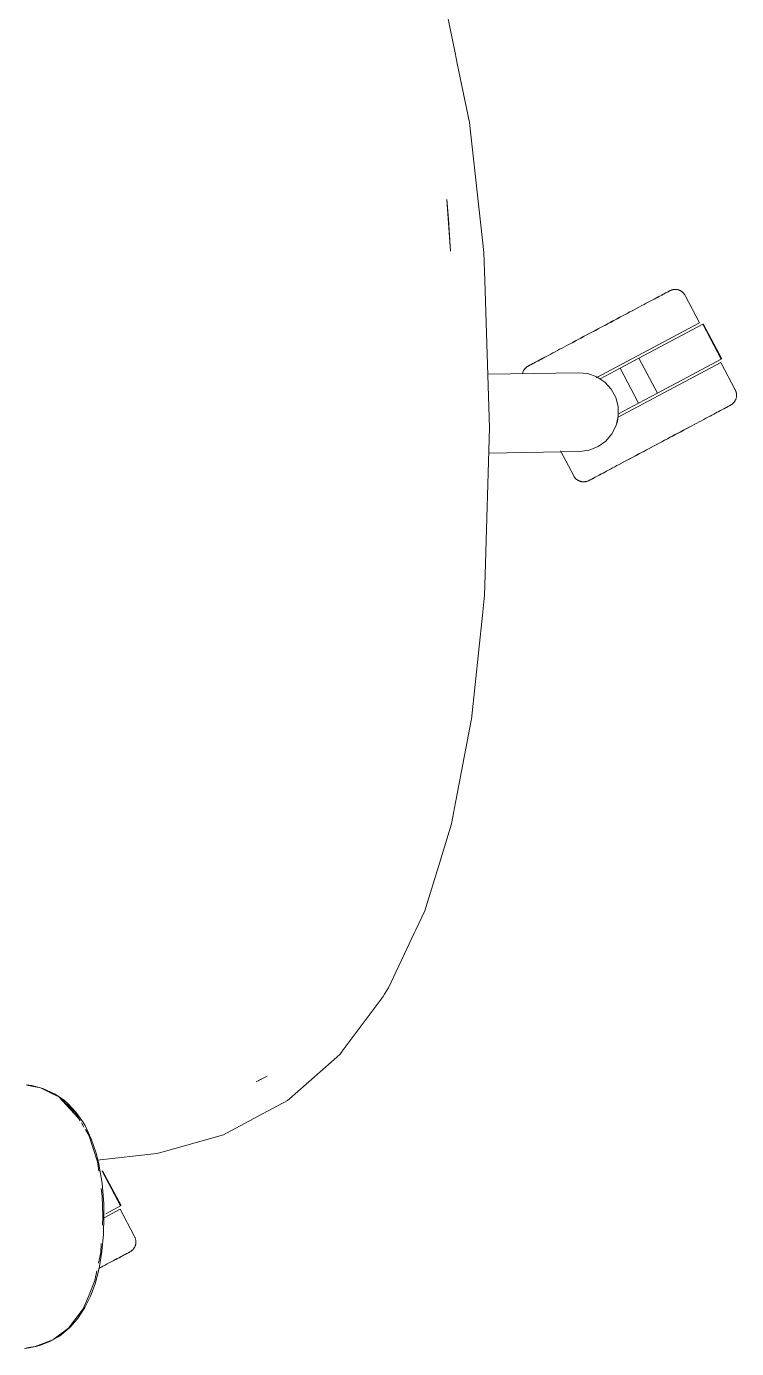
# Model space of a CAD drawing. Header units: millimetres. Extents: x 155927 to 326028, y -36033 to 97293.
# Drawn here: x 158541.6 to 158793.9, y 10109.9 to 10579.2 of the extents above; entities that cross this region are included whole.
import ezdxf

# ---------------------------------------------------------------- set-up
doc = ezdxf.new("R2010")
doc.units = ezdxf.units.MM
doc.header["$MEASUREMENT"] = 0
doc.layers.add('G-IMPT', color=8, linetype='CONTINUOUS', lineweight=9)
doc.layers.add('I-FURN', color=8, linetype='CONTINUOUS', lineweight=9)

msp = doc.modelspace()

# ---------------------------------------------------------------- linework, layer by layer
at = {"layer": 'G-IMPT'}
for p, q in [((158693.88, 10569.77), (158691.01, 10583.59)), ((158694.64, 10566.08), (158693.88, 10569.77)), ((158694.64, 10566.08), (158698.99, 10545.14)), ((158698.99, 10545.14), (158699.48, 10540.72)), ((158703.61, 10503.28), (158699.48, 10540.72)), ((158690.96, 10517.72), (158691.57, 10510.78)), ((158692.21, 10499.44), (158690.96, 10517.72)), ((158692.21, 10499.44), (158691.57, 10510.78)), ((158703.61, 10503.28), (158704.09, 10498.91)), ((158704.41, 10488.97), (158704.09, 10498.91)), ((158704.41, 10488.97), (158706.12, 10436.78)), ((158706.12, 10436.78), (158704.5, 10384.62)), ((158704.5, 10384.62), (158704.28, 10377.36)), ((158703.55, 10370.29), (158704.28, 10377.36)), ((158699.72, 10333.3), (158703.55, 10370.29)), ((158699.72, 10333.3), (158699.63, 10332.84)), ((158694.77, 10307.46), (158699.63, 10332.84)), ((158694.77, 10307.46), (158694.06, 10303.8)), ((158692.6, 10296.19), (158694.06, 10303.8)), ((158688.41, 10282.59), (158692.6, 10296.19)), ((158683.09, 10265.31), (158688.41, 10282.59)), ((158683.09, 10265.31), (158679.9, 10258.55)), ((158679.47, 10257.63), (158679.9, 10258.55)), ((158670.2, 10237.99), (158679.47, 10257.63)), ((158668.38, 10234.93), (158653.81, 10215.44)), ((158668.38, 10234.93), (158668.84, 10235.71)), ((158668.84, 10235.71), (158669.78, 10237.28)), ((158670.2, 10237.99), (158669.78, 10237.28)), ((158649.82, 10211.6), (158635.04, 10198.58)), ((158649.82, 10211.6), (158653.08, 10214.47)), ((158653.81, 10215.44), (158653.08, 10214.47)), ((158627.07, 10206.61), (158623.18, 10204.65)), ((158627.07, 10206.61), (158624.77, 10205.43)), ((158541.65, 10203.55), (158543.51, 10203.32)), ((158546.62, 10202.45), (158541.65, 10203.37)), ((158543.51, 10203.32), (158547.47, 10202.25)), ((158550.88, 10200.34), (158546.62, 10202.45)), ((158551.79, 10200.26), (158547.47, 10202.25)), ((158624.77, 10205.43), (158623.18, 10204.65)), ((158550.88, 10200.34), (158553.12, 10199.24)), ((158551.79, 10200.26), (158555.01, 10198.06)), ((158553.12, 10199.24), (158555.53, 10197.01)), ((158560.02, 10191.85), (158553.12, 10199.24)), ((158558.83, 10193.94), (158553.12, 10199.24)), ((158556.33, 10196.93), (158555.01, 10198.06)), ((158623.94, 10192.41), (158634.37, 10197.99)), ((158635.04, 10198.58), (158634.37, 10197.99)), ((158558.61, 10193.47), (158555.53, 10197.01)), ((158556.33, 10196.93), (158559.2, 10193.88)), ((158560.02, 10191.85), (158558.74, 10193.32)), ((158560.71, 10190.78), (158558.83, 10193.94)), ((158559.2, 10193.88), (158561.64, 10190.42)), ((158612.7, 10186.4), (158623.94, 10192.41)), ((158562.04, 10188.55), (158561.18, 10189.99)), ((158562.45, 10189.05), (158561.64, 10190.42)), ((158564.65, 10184.41), (158562.45, 10189.05)), ((158563.79, 10185.63), (158562.57, 10187.67)), ((158566.82, 10176.24), (158563.79, 10185.63)), ((158566.39, 10179.33), (158564.65, 10184.41)), ((158590.24, 10179.8), (158611.59, 10185.8)), ((158611.59, 10185.8), (158612.7, 10186.4)), ((158566.39, 10179.33), (158567.37, 10175.4)), ((158566.7, 10176.75), (158587.98, 10179.16)), ((158590.24, 10179.8), (158587.98, 10179.16)), ((158567.28, 10172.95), (158566.82, 10176.24)), ((158567.37, 10175.4), (158568.49, 10168.64)), ((158568.55, 10163.98), (158568.15, 10166.76)), ((158569.06, 10161.32), (158568.49, 10168.64)), ((158568.55, 10163.98), (158568.78, 10156.82)), ((158569.06, 10161.32), (158569.15, 10156.82)), ((158568.59, 10153.71), (158568.78, 10156.82)), ((158569.15, 10156.82), (158568.97, 10150.48)), ((158568.41, 10144.33), (158568.97, 10150.48)), ((158567.99, 10143.99), (158568.19, 10147.2)), ((158567.22, 10140.24), (158567.99, 10143.99)), ((158568.41, 10144.33), (158567.41, 10138.4)), ((158565.95, 10134.03), (158566.66, 10137.49)), ((158565.98, 10132.92), (158567.41, 10138.4)), ((158565.95, 10134.03), (158563.62, 10128.41)), ((158565.98, 10132.92), (158564.39, 10128.58)), ((158561.78, 10124.01), (158563.62, 10128.41)), ((158562.41, 10124.51), (158564.39, 10128.58)), ((158556.57, 10117.22), (158561.78, 10124.01)), ((158562.41, 10124.51), (158559.75, 10120.46)), ((158553.35, 10114.34), (158557.09, 10117.42)), ((158559.75, 10120.46), (158557.09, 10117.42)), ((158544.75, 10110.64), (158550.94, 10113.06)), ((158549.91, 10112.39), (158553.35, 10114.34)), ((158550.94, 10113.06), (158556.57, 10117.22)), ((158540.88, 10109.93), (158542.53, 10110.18)), ((158544.75, 10110.64), (158541.65, 10110.18)), ((158544.93, 10110.63), (158542.53, 10110.18)), ((158544.93, 10110.63), (158546.27, 10110.99)), ((158549.91, 10112.39), (158546.27, 10110.99))]:
    msp.add_line(p, q, dxfattribs=at)
at = {"layer": 'I-FURN'}
for p, q in [((158766.28, 10483.34), (158765.73, 10483.04)), ((158765.99, 10483.18), (158766.52, 10483.47)), ((158766.8, 10483.61), (158766.28, 10483.34)), ((158766.52, 10483.47), (158767.02, 10483.73)), ((158767.28, 10483.87), (158766.8, 10483.61)), ((158767.02, 10483.73), (158767.49, 10483.98)), ((158767.72, 10484.11), (158767.28, 10483.87)), ((158767.49, 10483.98), (158767.92, 10484.21)), ((158768.13, 10484.32), (158767.72, 10484.11)), ((158767.92, 10484.21), (158768.31, 10484.42)), ((158768.51, 10484.52), (158768.13, 10484.32)), ((158768.31, 10484.42), (158768.67, 10484.61)), ((158768.84, 10484.7), (158768.51, 10484.52)), ((158768.67, 10484.61), (158768.98, 10484.78)), ((158769.14, 10484.86), (158768.84, 10484.7)), ((158768.98, 10484.78), (158769.26, 10484.92)), ((158769.4, 10485), (158769.14, 10484.86)), ((158769.26, 10484.92), (158769.5, 10485.05)), ((158769.62, 10485.11), (158769.4, 10485)), ((158769.5, 10485.05), (158769.7, 10485.16)), ((158769.8, 10485.21), (158769.62, 10485.11)), ((158769.7, 10485.16), (158769.87, 10485.24)), ((158769.94, 10485.28), (158769.8, 10485.21)), ((158769.87, 10485.24), (158769.99, 10485.31)), ((158770.04, 10485.34), (158769.94, 10485.28)), ((158769.99, 10485.31), (158770.07, 10485.35)), ((158770.1, 10485.37), (158770.04, 10485.34)), ((158770.07, 10485.35), (158770.11, 10485.38)), ((158770.12, 10485.38), (158770.1, 10485.37)), ((158770.11, 10485.38), (158770.12, 10485.38)), ((158770.12, 10485.38), (158770.26, 10485.45)), ((158770.26, 10485.45), (158770.41, 10485.52)), ((158770.41, 10485.52), (158770.56, 10485.58)), ((158770.56, 10485.58), (158770.71, 10485.63)), ((158770.71, 10485.63), (158770.86, 10485.68)), ((158770.86, 10485.68), (158771.02, 10485.73)), ((158771.02, 10485.73), (158771.18, 10485.76)), ((158771.18, 10485.76), (158771.33, 10485.79)), ((158771.33, 10485.79), (158771.49, 10485.82)), ((158771.49, 10485.82), (158771.65, 10485.83)), ((158771.65, 10485.83), (158771.81, 10485.85)), ((158771.81, 10485.85), (158771.98, 10485.85)), ((158771.98, 10485.85), (158772.14, 10485.85)), ((158772.14, 10485.85), (158772.3, 10485.84)), ((158772.3, 10485.84), (158772.46, 10485.83)), ((158772.46, 10485.83), (158772.62, 10485.8)), ((158772.62, 10485.8), (158772.78, 10485.78)), ((158772.78, 10485.78), (158772.93, 10485.74)), ((158772.93, 10485.74), (158773.09, 10485.7)), ((158773.09, 10485.7), (158773.24, 10485.66)), ((158773.24, 10485.66), (158773.4, 10485.6)), ((158773.4, 10485.6), (158773.55, 10485.55)), ((158773.55, 10485.55), (158773.7, 10485.48)), ((158773.7, 10485.48), (158773.84, 10485.41)), ((158773.84, 10485.41), (158773.98, 10485.33)), ((158773.98, 10485.33), (158774.12, 10485.25)), ((158774.12, 10485.25), (158774.26, 10485.17)), ((158774.26, 10485.17), (158774.39, 10485.07)), ((158774.39, 10485.07), (158774.52, 10484.98)), ((158774.52, 10484.98), (158774.64, 10484.87)), ((158774.64, 10484.87), (158774.76, 10484.77)), ((158774.76, 10484.77), (158774.88, 10484.65)), ((158774.88, 10484.65), (158774.99, 10484.54)), ((158774.99, 10484.54), (158775.09, 10484.41)), ((158775.09, 10484.41), (158775.2, 10484.29)), ((158775.2, 10484.29), (158775.29, 10484.16)), ((158775.29, 10484.16), (158775.38, 10484.03)), ((158775.38, 10484.03), (158775.47, 10483.89)), ((158775.47, 10483.89), (158775.55, 10483.75)), ((158775.55, 10483.75), (158775.57, 10483.71)), ((158780.72, 10474.03), (158775.57, 10483.71)), ((158757.71, 10478.78), (158756.83, 10478.31)), ((158757.23, 10478.53), (158758.1, 10478.99)), ((158758.56, 10479.23), (158757.71, 10478.78)), ((158758.1, 10478.99), (158758.95, 10479.44)), ((158759.4, 10479.68), (158758.56, 10479.23)), ((158760.21, 10480.11), (158759.4, 10479.68)), ((158761, 10480.53), (158760.21, 10480.11)), ((158761.76, 10480.93), (158761, 10480.53)), ((158762.49, 10481.32), (158761.76, 10480.93)), ((158763.2, 10481.7), (158762.49, 10481.32)), ((158763.88, 10482.06), (158763.2, 10481.7)), ((158764.53, 10482.41), (158763.88, 10482.06)), ((158765.14, 10482.73), (158764.53, 10482.41)), ((158765.73, 10483.04), (158765.14, 10482.73)), ((158765.42, 10482.88), (158765.99, 10483.18)), ((158780.72, 10474.03), (158743.97, 10454.49)), ((158747.72, 10473.47), (158748.72, 10474)), ((158749.25, 10474.28), (158748.26, 10473.76)), ((158748.72, 10474), (158749.71, 10474.53)), ((158750.24, 10474.81), (158749.25, 10474.28)), ((158749.71, 10474.53), (158750.69, 10475.05)), ((158751.22, 10475.33), (158750.24, 10474.81)), ((158750.69, 10475.05), (158751.67, 10475.57)), ((158752.19, 10475.84), (158751.22, 10475.33)), ((158751.67, 10475.57), (158752.63, 10476.08)), ((158753.15, 10476.35), (158752.19, 10475.84)), ((158752.63, 10476.08), (158753.58, 10476.59)), ((158754.09, 10476.86), (158753.15, 10476.35)), ((158753.58, 10476.59), (158754.52, 10477.08)), ((158755.02, 10477.35), (158754.09, 10476.86)), ((158754.52, 10477.08), (158755.44, 10477.57)), ((158755.93, 10477.84), (158755.02, 10477.35)), ((158755.44, 10477.57), (158756.35, 10478.06)), ((158756.83, 10478.31), (158755.93, 10477.84)), ((158756.35, 10478.06), (158757.23, 10478.53)), ((158740.25, 10469.5), (158739.27, 10468.98)), ((158739.72, 10469.22), (158740.71, 10469.74)), ((158741.24, 10470.03), (158740.25, 10469.5)), ((158740.71, 10469.74), (158741.7, 10470.27)), ((158742.24, 10470.56), (158741.24, 10470.03)), ((158741.7, 10470.27), (158742.7, 10470.8)), ((158743.24, 10471.09), (158742.24, 10470.56)), ((158742.7, 10470.8), (158743.7, 10471.33)), ((158744.25, 10471.62), (158743.24, 10471.09)), ((158743.7, 10471.33), (158744.71, 10471.87)), ((158745.25, 10472.16), (158744.25, 10471.62)), ((158744.71, 10471.87), (158745.71, 10472.4)), ((158746.26, 10472.69), (158745.25, 10472.16)), ((158745.71, 10472.4), (158746.72, 10472.94)), ((158747.26, 10473.22), (158746.26, 10472.69)), ((158746.72, 10472.94), (158747.72, 10473.47)), ((158748.26, 10473.76), (158747.26, 10473.22)), ((158759.13, 10461.42), (158781.84, 10473.49)), ((158781.84, 10473.49), (158788.41, 10461.13)), ((158788.59, 10461.22), (158782.01, 10473.58)), ((158731.01, 10464.59), (158730.19, 10464.15)), ((158731.86, 10465.04), (158731.01, 10464.59)), ((158732.73, 10465.5), (158731.86, 10465.04)), ((158733.61, 10465.97), (158732.73, 10465.5)), ((158734.52, 10466.45), (158733.61, 10465.97)), ((158734.03, 10466.19), (158734.94, 10466.68)), ((158735.44, 10466.94), (158734.52, 10466.45)), ((158734.94, 10466.68), (158735.87, 10467.17)), ((158736.38, 10467.44), (158735.44, 10466.94)), ((158735.87, 10467.17), (158736.82, 10467.67)), ((158737.33, 10467.95), (158736.38, 10467.44)), ((158736.82, 10467.67), (158737.77, 10468.18)), ((158738.3, 10468.46), (158737.33, 10467.95)), ((158737.77, 10468.18), (158738.74, 10468.7)), ((158739.27, 10468.98), (158738.3, 10468.46)), ((158738.74, 10468.7), (158739.72, 10469.22)), ((158721.83, 10459.7), (158722.24, 10459.92)), ((158722.47, 10460.05), (158722.04, 10459.82)), ((158722.24, 10459.92), (158722.68, 10460.16)), ((158722.94, 10460.29), (158722.47, 10460.05)), ((158722.68, 10460.16), (158723.17, 10460.41)), ((158723.44, 10460.56), (158722.94, 10460.29)), ((158723.17, 10460.41), (158723.68, 10460.69)), ((158723.98, 10460.84), (158723.44, 10460.56)), ((158723.68, 10460.69), (158724.23, 10460.98)), ((158724.55, 10461.15), (158723.98, 10460.84)), ((158724.23, 10460.98), (158724.82, 10461.29)), ((158725.15, 10461.47), (158724.55, 10461.15)), ((158725.78, 10461.8), (158725.15, 10461.47)), ((158726.44, 10462.16), (158725.78, 10461.8)), ((158727.14, 10462.53), (158726.44, 10462.16)), ((158727.86, 10462.91), (158727.14, 10462.53)), ((158728.61, 10463.31), (158727.86, 10462.91)), ((158729.39, 10463.72), (158728.61, 10463.31)), ((158730.19, 10464.15), (158729.39, 10463.72)), ((158788.23, 10459.9), (158751.51, 10440.38)), ((158752.49, 10457.89), (158759.13, 10461.42)), ((158759.13, 10461.42), (158765.71, 10449.06)), ((158788.41, 10461.13), (158765.71, 10449.06)), ((158793.38, 10450.21), (158788.23, 10459.9)), ((158705.5, 10455.74), (158737.69, 10456.3)), ((158717.81, 10456.01), (158717.85, 10456.17)), ((158717.85, 10456.17), (158717.9, 10456.32)), ((158717.9, 10456.32), (158717.95, 10456.48)), ((158717.95, 10456.48), (158718.01, 10456.63)), ((158718.01, 10456.63), (158718.07, 10456.77)), ((158718.07, 10456.77), (158718.14, 10456.92)), ((158718.14, 10456.92), (158718.22, 10457.06)), ((158718.22, 10457.06), (158718.3, 10457.2)), ((158718.3, 10457.2), (158718.39, 10457.34)), ((158718.39, 10457.34), (158718.48, 10457.47)), ((158718.48, 10457.47), (158718.58, 10457.6)), ((158718.58, 10457.6), (158718.68, 10457.72)), ((158718.68, 10457.72), (158718.79, 10457.84)), ((158718.79, 10457.84), (158718.9, 10457.96)), ((158718.9, 10457.96), (158719.02, 10458.07)), ((158719.02, 10458.07), (158719.14, 10458.17)), ((158719.14, 10458.17), (158719.27, 10458.27)), ((158719.27, 10458.27), (158719.4, 10458.37)), ((158719.4, 10458.37), (158719.53, 10458.46)), ((158719.53, 10458.46), (158719.67, 10458.55)), ((158719.67, 10458.55), (158719.81, 10458.63)), ((158719.81, 10458.63), (158719.84, 10458.65)), ((158719.84, 10458.65), (158719.86, 10458.66)), ((158719.85, 10458.65), (158719.84, 10458.65)), ((158719.89, 10458.67), (158719.85, 10458.65)), ((158719.86, 10458.66), (158719.92, 10458.69)), ((158719.97, 10458.72), (158719.89, 10458.67)), ((158719.92, 10458.69), (158720.02, 10458.74)), ((158720.1, 10458.78), (158719.97, 10458.72)), ((158720.02, 10458.74), (158720.16, 10458.82)), ((158720.26, 10458.87), (158720.1, 10458.78)), ((158720.16, 10458.82), (158720.34, 10458.91)), ((158720.46, 10458.97), (158720.26, 10458.87)), ((158720.34, 10458.91), (158720.56, 10459.03)), ((158720.7, 10459.1), (158720.46, 10458.97)), ((158720.56, 10459.03), (158720.82, 10459.17)), ((158720.98, 10459.25), (158720.7, 10459.1)), ((158720.82, 10459.17), (158721.12, 10459.33)), ((158721.3, 10459.42), (158720.98, 10459.25)), ((158721.12, 10459.33), (158721.45, 10459.5)), ((158721.65, 10459.61), (158721.3, 10459.42)), ((158721.45, 10459.5), (158721.83, 10459.7)), ((158722.04, 10459.82), (158721.65, 10459.61)), ((158737.69, 10456.3), (158741.04, 10455.96)), ((158741.04, 10455.96), (158744.22, 10454.81)), ((158745.35, 10454.09), (158752.49, 10457.89)), ((158752.49, 10457.89), (158759.06, 10445.52)), ((158744.22, 10454.81), (158747.03, 10452.95)), ((158747.03, 10452.95), (158749.31, 10450.46)), ((158749.31, 10450.46), (158750.93, 10447.5)), ((158750.93, 10447.5), (158751.79, 10444.24)), ((158765.71, 10449.06), (158759.06, 10445.52)), ((158792.98, 10445.81), (158792.87, 10445.69)), ((158793.08, 10445.94), (158792.98, 10445.81)), ((158793.17, 10446.07), (158793.08, 10445.94)), ((158793.25, 10446.21), (158793.17, 10446.07)), ((158793.34, 10446.35), (158793.25, 10446.21)), ((158793.41, 10446.49), (158793.34, 10446.35)), ((158793.38, 10450.21), (158793.45, 10450.07)), ((158793.48, 10446.64), (158793.41, 10446.49)), ((158793.45, 10450.07), (158793.52, 10449.92)), ((158793.55, 10446.78), (158793.48, 10446.64)), ((158793.52, 10449.92), (158793.58, 10449.77)), ((158793.61, 10446.93), (158793.55, 10446.78)), ((158793.58, 10449.77), (158793.64, 10449.62)), ((158793.66, 10447.09), (158793.61, 10446.93)), ((158793.64, 10449.62), (158793.69, 10449.47)), ((158793.7, 10447.24), (158793.66, 10447.09)), ((158793.69, 10449.47), (158793.73, 10449.31)), ((158793.74, 10447.4), (158793.7, 10447.24)), ((158793.73, 10449.31), (158793.76, 10449.16)), ((158793.78, 10447.56), (158793.74, 10447.4)), ((158793.76, 10449.16), (158793.79, 10449)), ((158793.81, 10447.71), (158793.78, 10447.56)), ((158793.79, 10449), (158793.82, 10448.84)), ((158793.83, 10447.87), (158793.81, 10447.71)), ((158793.82, 10448.84), (158793.84, 10448.68)), ((158793.84, 10448.03), (158793.83, 10447.87)), ((158793.84, 10448.68), (158793.85, 10448.52)), ((158793.85, 10448.2), (158793.84, 10448.03)), ((158793.85, 10448.52), (158793.85, 10448.36)), ((158793.85, 10448.36), (158793.85, 10448.2)), ((158751.79, 10444.24), (158751.85, 10440.87)), ((158759.06, 10445.52), (158751.92, 10441.73)), ((158784.42, 10440.88), (158785.11, 10441.25)), ((158785.11, 10441.25), (158785.78, 10441.61)), ((158785.78, 10441.61), (158786.41, 10441.94)), ((158786.41, 10441.94), (158787.01, 10442.26)), ((158787.32, 10442.43), (158786.74, 10442.12)), ((158787.01, 10442.26), (158787.58, 10442.57)), ((158787.87, 10442.72), (158787.32, 10442.43)), ((158787.58, 10442.57), (158788.12, 10442.85)), ((158788.39, 10443), (158787.87, 10442.72)), ((158788.12, 10442.85), (158788.62, 10443.12)), ((158788.87, 10443.25), (158788.39, 10443)), ((158788.62, 10443.12), (158789.08, 10443.36)), ((158789.32, 10443.49), (158788.87, 10443.25)), ((158789.08, 10443.36), (158789.51, 10443.59)), ((158789.73, 10443.71), (158789.32, 10443.49)), ((158789.51, 10443.59), (158789.91, 10443.8)), ((158790.1, 10443.91), (158789.73, 10443.71)), ((158789.91, 10443.8), (158790.26, 10443.99)), ((158790.44, 10444.08), (158790.1, 10443.91)), ((158790.26, 10443.99), (158790.58, 10444.16)), ((158790.73, 10444.24), (158790.44, 10444.08)), ((158790.58, 10444.16), (158790.86, 10444.31)), ((158790.99, 10444.38), (158790.73, 10444.24)), ((158790.86, 10444.31), (158791.1, 10444.44)), ((158791.21, 10444.5), (158790.99, 10444.38)), ((158791.1, 10444.44), (158791.3, 10444.54)), ((158791.39, 10444.59), (158791.21, 10444.5)), ((158791.3, 10444.54), (158791.46, 10444.63)), ((158791.53, 10444.67), (158791.39, 10444.59)), ((158791.46, 10444.63), (158791.58, 10444.69)), ((158791.63, 10444.72), (158791.53, 10444.67)), ((158791.58, 10444.69), (158791.67, 10444.74)), ((158791.69, 10444.75), (158791.63, 10444.72)), ((158791.67, 10444.74), (158791.71, 10444.76)), ((158791.71, 10444.76), (158791.69, 10444.75)), ((158791.75, 10444.78), (158791.71, 10444.76)), ((158791.71, 10444.76), (158791.71, 10444.76)), ((158791.89, 10444.86), (158791.75, 10444.78)), ((158792.03, 10444.95), (158791.89, 10444.86)), ((158792.16, 10445.04), (158792.03, 10444.95)), ((158792.29, 10445.14), (158792.16, 10445.04)), ((158792.42, 10445.24), (158792.29, 10445.14)), ((158792.54, 10445.34), (158792.42, 10445.24)), ((158792.65, 10445.45), (158792.54, 10445.34)), ((158792.77, 10445.57), (158792.65, 10445.45)), ((158792.87, 10445.69), (158792.77, 10445.57)), ((158751.1, 10437.58), (158749.59, 10434.57)), ((158751.85, 10440.87), (158751.1, 10437.58)), ((158775.18, 10435.97), (158776.11, 10436.47)), ((158776.61, 10436.73), (158775.69, 10436.24)), ((158776.11, 10436.47), (158777.04, 10436.96)), ((158777.53, 10437.22), (158776.61, 10436.73)), ((158777.04, 10436.96), (158777.94, 10437.44)), ((158777.94, 10437.44), (158778.83, 10437.91)), ((158778.83, 10437.91), (158779.7, 10438.37)), ((158779.7, 10438.37), (158780.55, 10438.82)), ((158780.55, 10438.82), (158781.37, 10439.26)), ((158781.37, 10439.26), (158782.17, 10439.69)), ((158782.17, 10439.69), (158782.95, 10440.1)), ((158782.95, 10440.1), (158783.7, 10440.5)), ((158783.7, 10440.5), (158784.42, 10440.88)), ((158747.39, 10432), (158744.65, 10430.04)), ((158749.59, 10434.57), (158747.39, 10432)), ((158766.31, 10431.25), (158767.31, 10431.79)), ((158767.85, 10432.08), (158766.85, 10431.54)), ((158767.31, 10431.79), (158768.31, 10432.32)), ((158768.86, 10432.61), (158767.85, 10432.08)), ((158768.31, 10432.32), (158769.32, 10432.85)), ((158769.85, 10433.14), (158768.86, 10432.61)), ((158769.32, 10432.85), (158770.31, 10433.38)), ((158770.85, 10433.67), (158769.85, 10433.14)), ((158770.31, 10433.38), (158771.3, 10433.91)), ((158771.84, 10434.19), (158770.85, 10433.67)), ((158771.3, 10433.91), (158772.29, 10434.43)), ((158772.81, 10434.71), (158771.84, 10434.19)), ((158772.29, 10434.43), (158773.26, 10434.95)), ((158773.78, 10435.23), (158772.81, 10434.71)), ((158773.26, 10434.95), (158774.23, 10435.46)), ((158774.74, 10435.74), (158773.78, 10435.23)), ((158774.23, 10435.46), (158775.18, 10435.97)), ((158775.69, 10436.24), (158774.74, 10435.74)), ((158738.18, 10428.32), (158705.84, 10427.76)), ((158731.29, 10428.54), (158735.99, 10419.7)), ((158741.52, 10428.79), (158738.18, 10428.32)), ((158744.65, 10430.04), (158741.52, 10428.79)), ((158757.47, 10426.55), (158758.41, 10427.06)), ((158758.93, 10427.33), (158757.98, 10426.82)), ((158758.41, 10427.06), (158759.37, 10427.57)), ((158759.89, 10427.84), (158758.93, 10427.33)), ((158759.37, 10427.57), (158760.34, 10428.08)), ((158760.87, 10428.36), (158759.89, 10427.84)), ((158760.34, 10428.08), (158761.32, 10428.6)), ((158761.85, 10428.88), (158760.87, 10428.36)), ((158761.32, 10428.6), (158762.3, 10429.13)), ((158762.84, 10429.41), (158761.85, 10428.88)), ((158762.3, 10429.13), (158763.3, 10429.65)), ((158763.84, 10429.94), (158762.84, 10429.41)), ((158763.3, 10429.65), (158764.3, 10430.19)), ((158764.84, 10430.47), (158763.84, 10429.94)), ((158764.3, 10430.19), (158765.3, 10430.72)), ((158765.84, 10431.01), (158764.84, 10430.47)), ((158765.3, 10430.72), (158766.31, 10431.25)), ((158766.85, 10431.54), (158765.84, 10431.01)), ((158749.06, 10422.09), (158749.8, 10422.48)), ((158749.8, 10422.48), (158750.56, 10422.88)), ((158750.56, 10422.88), (158751.35, 10423.3)), ((158751.35, 10423.3), (158752.16, 10423.73)), ((158752.16, 10423.73), (158752.99, 10424.18)), ((158753.45, 10424.42), (158752.61, 10423.97)), ((158752.99, 10424.18), (158753.85, 10424.63)), ((158754.32, 10424.88), (158753.45, 10424.42)), ((158753.85, 10424.63), (158754.73, 10425.1)), ((158755.21, 10425.35), (158754.32, 10424.88)), ((158754.73, 10425.1), (158755.62, 10425.57)), ((158756.12, 10425.84), (158755.21, 10425.35)), ((158755.62, 10425.57), (158756.54, 10426.06)), ((158757.04, 10426.33), (158756.12, 10425.84)), ((158756.54, 10426.06), (158757.47, 10426.55)), ((158757.98, 10426.82), (158757.04, 10426.33)), ((158736.01, 10419.66), (158735.99, 10419.7)), ((158736.09, 10419.52), (158736.01, 10419.66)), ((158736.17, 10419.38), (158736.09, 10419.52)), ((158736.27, 10419.25), (158736.17, 10419.38)), ((158736.36, 10419.12), (158736.27, 10419.25)), ((158736.46, 10419), (158736.36, 10419.12)), ((158736.57, 10418.87), (158736.46, 10419)), ((158736.68, 10418.76), (158736.57, 10418.87)), ((158736.8, 10418.64), (158736.68, 10418.76)), ((158736.92, 10418.54), (158736.8, 10418.64)), ((158737.04, 10418.43), (158736.92, 10418.54)), ((158737.17, 10418.34), (158737.04, 10418.43)), ((158737.3, 10418.24), (158737.17, 10418.34)), ((158737.44, 10418.16), (158737.3, 10418.24)), ((158737.58, 10418.08), (158737.44, 10418.16)), ((158737.72, 10418), (158737.58, 10418.08)), ((158737.86, 10417.93), (158737.72, 10418)), ((158738.01, 10417.86), (158737.86, 10417.93)), ((158738.16, 10417.81), (158738.01, 10417.86)), ((158738.31, 10417.75), (158738.16, 10417.81)), ((158738.47, 10417.71), (158738.31, 10417.75)), ((158738.62, 10417.67), (158738.47, 10417.71)), ((158738.78, 10417.63), (158738.62, 10417.67)), ((158738.94, 10417.61), (158738.78, 10417.63)), ((158740.38, 10417.65), (158740.22, 10417.62)), ((158740.54, 10417.68), (158740.38, 10417.65)), ((158740.69, 10417.73), (158740.54, 10417.68)), ((158740.85, 10417.78), (158740.69, 10417.73)), ((158741, 10417.83), (158740.85, 10417.78)), ((158741.15, 10417.89), (158741, 10417.83)), ((158741.3, 10417.96), (158741.15, 10417.89)), ((158741.44, 10418.03), (158741.3, 10417.96)), ((158741.44, 10418.03), (158741.46, 10418.04)), ((158741.45, 10418.03), (158741.44, 10418.03)), ((158741.49, 10418.06), (158741.45, 10418.03)), ((158741.46, 10418.04), (158741.52, 10418.07)), ((158741.57, 10418.1), (158741.49, 10418.06)), ((158741.52, 10418.07), (158741.62, 10418.13)), ((158741.69, 10418.17), (158741.57, 10418.1)), ((158741.62, 10418.13), (158741.76, 10418.2)), ((158741.85, 10418.25), (158741.69, 10418.17)), ((158741.76, 10418.2), (158741.94, 10418.3)), ((158742.05, 10418.36), (158741.85, 10418.25)), ((158741.94, 10418.3), (158742.16, 10418.41)), ((158742.29, 10418.49), (158742.05, 10418.36)), ((158742.16, 10418.41), (158742.42, 10418.55)), ((158742.57, 10418.63), (158742.29, 10418.49)), ((158742.42, 10418.55), (158742.72, 10418.71)), ((158742.89, 10418.8), (158742.57, 10418.63)), ((158742.72, 10418.71), (158743.05, 10418.89)), ((158743.25, 10418.99), (158742.89, 10418.8)), ((158743.05, 10418.89), (158743.42, 10419.09)), ((158743.64, 10419.2), (158743.25, 10418.99)), ((158743.42, 10419.09), (158743.83, 10419.3)), ((158744.07, 10419.43), (158743.64, 10419.2)), ((158743.83, 10419.3), (158744.28, 10419.54)), ((158744.54, 10419.68), (158744.07, 10419.43)), ((158744.28, 10419.54), (158744.76, 10419.8)), ((158745.04, 10419.94), (158744.54, 10419.68)), ((158744.76, 10419.8), (158745.28, 10420.07)), ((158745.57, 10420.23), (158745.04, 10419.94)), ((158745.28, 10420.07), (158745.83, 10420.37)), ((158746.14, 10420.53), (158745.57, 10420.23)), ((158745.83, 10420.37), (158746.41, 10420.68)), ((158746.41, 10420.68), (158747.03, 10421)), ((158747.03, 10421), (158747.68, 10421.35)), ((158747.68, 10421.35), (158748.36, 10421.71)), ((158748.36, 10421.71), (158749.06, 10422.09)), ((158739.1, 10417.58), (158738.94, 10417.61)), ((158739.26, 10417.57), (158739.1, 10417.58)), ((158739.42, 10417.56), (158739.26, 10417.57)), ((158739.58, 10417.56), (158739.42, 10417.56)), ((158739.74, 10417.56), (158739.58, 10417.56)), ((158739.9, 10417.58), (158739.74, 10417.56)), ((158740.06, 10417.59), (158739.9, 10417.58)), ((158740.22, 10417.62), (158740.06, 10417.59)), ((158568.39, 10172.9), (158568.48, 10172.95)), ((158568.48, 10172.95), (158575.06, 10160.58)), ((158575.23, 10160.68), (158568.65, 10173.04)), ((158575.06, 10160.58), (158569.76, 10157.77)), ((158574.87, 10159.35), (158569.24, 10156.36)), ((158580.02, 10149.67), (158574.87, 10159.35)), ((158579.81, 10145.53), (158579.72, 10145.4)), ((158579.9, 10145.66), (158579.81, 10145.53)), ((158579.98, 10145.8), (158579.9, 10145.66)), ((158580.05, 10145.95), (158579.98, 10145.8)), ((158580.02, 10149.67), (158580.09, 10149.52)), ((158580.12, 10146.09), (158580.05, 10145.95)), ((158580.09, 10149.52), (158580.16, 10149.38)), ((158580.19, 10146.24), (158580.12, 10146.09)), ((158580.16, 10149.38), (158580.22, 10149.23)), ((158580.25, 10146.39), (158580.19, 10146.24)), ((158580.22, 10149.23), (158580.28, 10149.08)), ((158580.3, 10146.54), (158580.25, 10146.39)), ((158580.28, 10149.08), (158580.33, 10148.92)), ((158580.35, 10146.7), (158580.3, 10146.54)), ((158580.33, 10148.92), (158580.37, 10148.77)), ((158580.39, 10146.85), (158580.35, 10146.7)), ((158580.37, 10148.77), (158580.41, 10148.61)), ((158580.42, 10147.01), (158580.39, 10146.85)), ((158580.41, 10148.61), (158580.44, 10148.45)), ((158580.45, 10147.17), (158580.42, 10147.01)), ((158580.44, 10148.45), (158580.46, 10148.29)), ((158580.47, 10147.33), (158580.45, 10147.17)), ((158580.46, 10148.29), (158580.48, 10148.13)), ((158580.48, 10147.49), (158580.47, 10147.33)), ((158580.48, 10148.13), (158580.49, 10147.97)), ((158580.49, 10147.65), (158580.48, 10147.49)), ((158580.49, 10147.97), (158580.49, 10147.81)), ((158580.49, 10147.81), (158580.49, 10147.65)), ((158571.75, 10140.71), (158572.42, 10141.06)), ((158572.42, 10141.06), (158573.05, 10141.4)), ((158573.05, 10141.4), (158573.65, 10141.72)), ((158573.96, 10141.88), (158573.38, 10141.57)), ((158573.65, 10141.72), (158574.22, 10142.02)), ((158574.52, 10142.18), (158573.96, 10141.88)), ((158574.22, 10142.02), (158574.76, 10142.3)), ((158575.03, 10142.45), (158574.52, 10142.18)), ((158574.76, 10142.3), (158575.26, 10142.57)), ((158575.51, 10142.71), (158575.03, 10142.45)), ((158575.26, 10142.57), (158575.72, 10142.82)), ((158575.96, 10142.94), (158575.51, 10142.71)), ((158575.72, 10142.82), (158576.15, 10143.05)), ((158576.37, 10143.16), (158575.96, 10142.94)), ((158576.15, 10143.05), (158576.55, 10143.26)), ((158576.74, 10143.36), (158576.37, 10143.16)), ((158576.55, 10143.26), (158576.9, 10143.45)), ((158577.08, 10143.54), (158576.74, 10143.36)), ((158576.9, 10143.45), (158577.22, 10143.61)), ((158577.38, 10143.7), (158577.08, 10143.54)), ((158577.22, 10143.61), (158577.5, 10143.76)), ((158577.63, 10143.83), (158577.38, 10143.7)), ((158577.5, 10143.76), (158577.74, 10143.89)), ((158577.85, 10143.95), (158577.63, 10143.83)), ((158577.74, 10143.89), (158577.94, 10144)), ((158578.03, 10144.05), (158577.85, 10143.95)), ((158577.94, 10144), (158578.1, 10144.08)), ((158578.17, 10144.12), (158578.03, 10144.05)), ((158578.1, 10144.08), (158578.23, 10144.15)), ((158578.27, 10144.17), (158578.17, 10144.12)), ((158578.23, 10144.15), (158578.31, 10144.19)), ((158578.33, 10144.21), (158578.27, 10144.17)), ((158578.31, 10144.19), (158578.35, 10144.21)), ((158578.35, 10144.22), (158578.33, 10144.21)), ((158578.39, 10144.24), (158578.35, 10144.22)), ((158578.35, 10144.21), (158578.35, 10144.22)), ((158578.53, 10144.32), (158578.39, 10144.24)), ((158578.67, 10144.4), (158578.53, 10144.32)), ((158578.8, 10144.49), (158578.67, 10144.4)), ((158578.93, 10144.59), (158578.8, 10144.49)), ((158579.06, 10144.69), (158578.93, 10144.59)), ((158579.18, 10144.8), (158579.06, 10144.69)), ((158579.3, 10144.91), (158579.18, 10144.8)), ((158579.41, 10145.02), (158579.3, 10144.91)), ((158579.52, 10145.14), (158579.41, 10145.02)), ((158579.62, 10145.27), (158579.52, 10145.14)), ((158579.72, 10145.4), (158579.62, 10145.27)), ((158567.19, 10138.28), (158568.01, 10138.72)), ((158568.01, 10138.72), (158568.81, 10139.14)), ((158568.81, 10139.14), (158569.59, 10139.56)), ((158569.59, 10139.56), (158570.34, 10139.95)), ((158570.34, 10139.95), (158571.06, 10140.34)), ((158571.06, 10140.34), (158571.75, 10140.71))]:
    msp.add_line(p, q, dxfattribs=at)
msp.add_arc((158738.12, 10442.32), 13.81, 342.664, 347.6527, dxfattribs=at)
msp.add_open_spline([(158751.73, 10439.95), (158751.65, 10439.52), (158751.55, 10439.1), (158751.44, 10438.68)], degree=3, dxfattribs=at)

doc.saveas('drawing.dxf')
